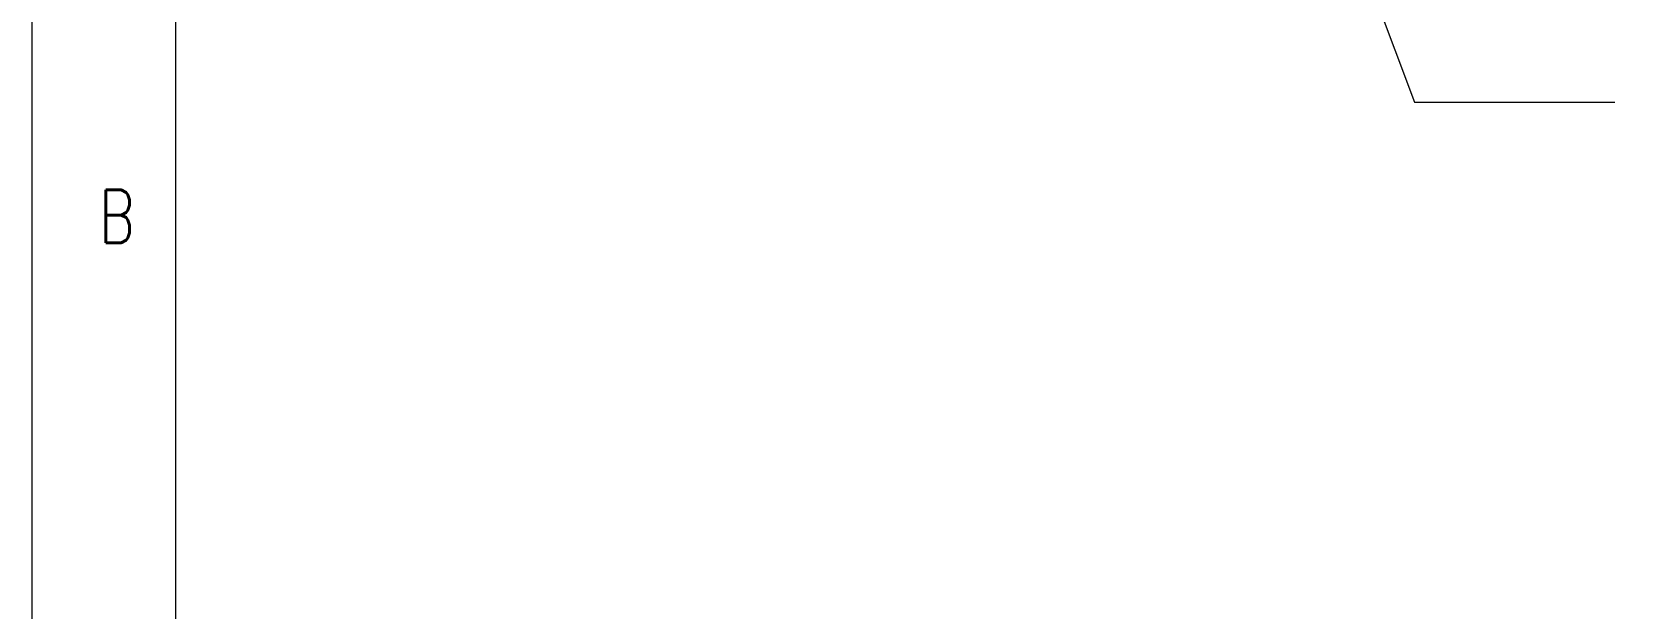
# Model space of a CAD drawing. Extents: x 2510 to 2656, y 708 to 759.
# Drawn here: x 2584.43 to 2598.51, y 735.89 to 740.96 of the extents above; entities that cross this region are included whole.
import ezdxf
from ezdxf.enums import TextEntityAlignment as Align

# ---------------------------------------------------------------- set-up
doc = ezdxf.new("R2010")
doc.units = 0
doc.header["$MEASUREMENT"] = 0
doc.layers.add('DIM', color=3, linetype='CONTINUOUS', lineweight=9)
doc.layers.add('HANBO', color=7, linetype='CONTINUOUS', lineweight=9)
doc.styles.add('ROMANS', font='ROMANS.SHX', dxfattribs={"bigfont": 'gbcbig.shx'})
doc.dimstyles.new('汉博电子', dxfattribs={"dimtxt": 0.5, "dimasz": 0.8, "dimexe": 0.12, "dimexo": 0.19, "dimgap": 0.15, "dimtad": 1, "dimzin": 1, "dimdsep": 46, "dimtxsty": 'ROMANS', "dimcen": 2.13, "dimclrd": 3, "dimclre": 3, "dimclrt": 2, "dimazin": 2, "dimtfac": 1, "dimtmove": 0, "dimatfit": 3, "dimfxl": 1, "dimlwd": 13, "dimlwe": 13, "dimarcsym": 0})

msp = doc.modelspace()

# ---------------------------------------------------------------- linework, layer by layer
at = {"layer": 'HANBO', "linetype": 'Continuous', "lineweight": 0}
for points in [[(2584.432, 758.401), (2655.731, 758.401), (2655.731, 707.806), (2584.432, 707.806)], [(2585.697, 757.136), (2654.467, 757.136), (2654.469, 709.071), (2585.697, 709.071)]]:
    msp.add_lwpolyline(points, close=True, dxfattribs=at)

# ---------------------------------------------------------------- texts
at = {"layer": 'HANBO', "style": 'ROMANS', "width": 0.75}
msp.add_text('B', height=0.465, dxfattribs=at).set_placement((2585.177, 739.112), align=Align.CENTER)

# ---------------------------------------------------------------- leaders
at = {"layer": 'DIM', "linetype": 'ByBlock'}
msp.add_leader([(2595.973, 741.984), (2596.587, 740.348), (2598.349, 740.348)], dimstyle='汉博电子', override={"dimgap": 0.1, "dimtad": 0}, dxfattribs=at)

doc.saveas('drawing.dxf')
